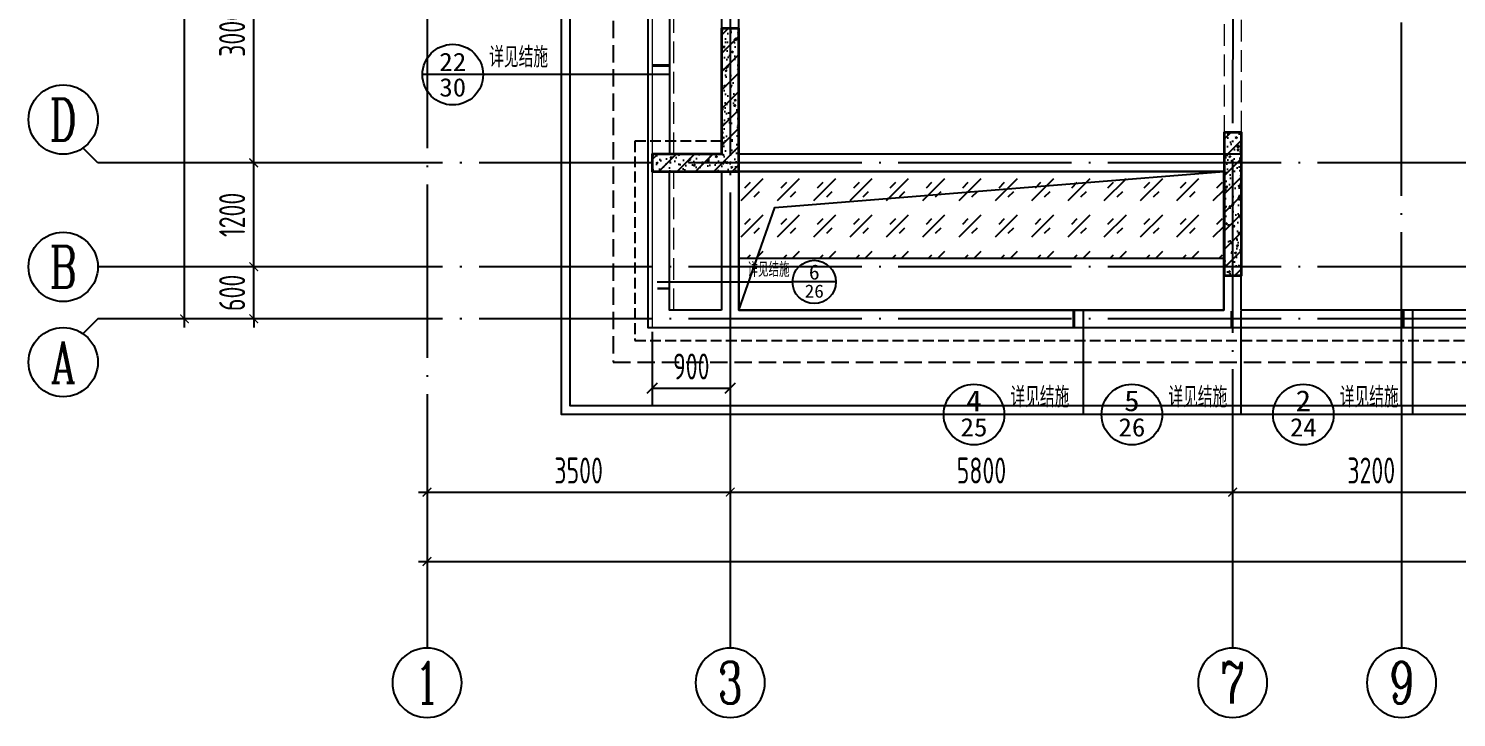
# Model space of a CAD drawing. Extents: x -1307975 to -76406, y -96289 to 379359.
# Drawn here: x -863881 to -847397, y -67786 to -59836 of the extents above; entities that cross this region are included whole.
import ezdxf
from ezdxf.enums import TextEntityAlignment as Align

# ---------------------------------------------------------------- set-up
doc = ezdxf.new("R2010")
doc.units = 0
doc.header["$LTSCALE"] = 1000
for name, pattern in [('#P_--_20B1_001_t3$0$DASH', [0.35, 0.25, -0.1]), ('__DASH', [0.35, 0.25, -0.1]), ('DASH', [0.35, 0.25, -0.1]), ('DOTE', [2.42, 2, -0.2, 0.02, -0.2])]:
    doc.linetypes.add(name, pattern=pattern)
doc.layers.get('0').update_dxf_attribs({"linetype": 'CONTINUOUS'})
doc.layers.get('DEFPOINTS').update_dxf_attribs({"linetype": 'CONTINUOUS'})
for name, color, linetype in [('A-AXIS', 1, 'CONTINUOUS'), ('A-DOTE', 10, 'DOTE'), ('AXIS_NUM', 7, 'CONTINUOUS'), ('DIM_IDEN', 67, 'CONTINUOUS'), ('PUB_TEXT', 2, 'CONTINUOUS'), ('ROOF', 183, 'CONTINUOUS'), ('S-B板填充', 251, 'CONTINUOUS'), ('S-B板边线', 2, 'CONTINUOUS'), ('S-D洞口', 4, 'CONTINUOUS'), ('S-L主梁线', 4, 'DASH'), ('S-Q墙填充', 252, 'CONTINUOUS'), ('S-Q墙实线', 6, 'CONTINUOUS'), ('S-Q墙标注', 3, 'CONTINUOUS'), ('S-Y一般标注', 3, 'CONTINUOUS'), ('看线', 251, 'CONTINUOUS')]:
    doc.layers.add(name, color=color, linetype=linetype)
doc.styles.add('_TCH_AXIS', font='COMPLEX', dxfattribs={"bigfont": 'GBCBIG'})
doc.styles.add('_TCH_LABEL', font='simhei.ttf')
doc.styles.add('TSSD_Axis', font='complex.shx', dxfattribs={"width": 0.7, "bigfont": 'hztxt.shx'})
doc.styles.add('TSSD_DIMENSION', font='Tssdeng.shx', dxfattribs={"width": 0.7, "bigfont": 'tssdchn.shx'})
doc.styles.add('TSSD_REIN', font='tssdeng.shx', dxfattribs={"width": 0.7, "height": 300, "bigfont": 'tssdchn.shx'})
doc.styles.add('结构文字', font='zstxt.shx', dxfattribs={"width": 0.7, "bigfont": 'zshz.shx'})
doc.dimstyles.new('STRUCK', dxfattribs={"dimtxt": 400, "dimasz": 121, "dimexe": 200, "dimexo": 150, "dimgap": 115, "dimtad": 1, "dimdec": 0, "dimdsep": 46, "dimtxsty": '结构文字', "dimblk": 'ARCHTICK', "dimcen": 400, "dimclrd": 3, "dimclre": 3, "dimclrt": 7, "dimadec": 0, "dimazin": 0, "dimtfac": 1, "dimtdec": 0, "dimtix": 1, "dimtmove": 2, "dimatfit": 3, "dimldrblk": '_DIMX', "dimfxl": 1, "dimtolj": 1, "dimtzin": 0, "dimarcsym": 0})
doc.dimstyles.new('TSSD_100_100', dxfattribs={"dimtxt": 300, "dimasz": 100, "dimexe": 100, "dimexo": 250, "dimgap": 100, "dimtad": 1, "dimdec": 0, "dimzin": 0, "dimdsep": 46, "dimtxsty": 'TSSD_DIMENSION', "dimblk": 'ARCHTICK', "dimcen": 0, "dimdle": 100, "dimclrt": 7, "dimadec": 0, "dimazin": 0, "dimtfac": 1, "dimtdec": 0, "dimtix": 1, "dimtmove": 2, "dimatfit": 3, "dimldrblk": 'ARCHTICK', "dimfxl": 1, "dimtolj": 1, "dimtzin": 0, "dimarcsym": 0})
pattern_1 = [(50, (79242.38, 113232.59), (215.17805, -18.82564), [22.5, -247.5]), (355, (79242.38, 113232.6), (-41.6254, 225.6576), [18, -198]), (100.4514, (79260.31, 113231.02), (173.5528, 206.83186), [19.12206, -210.3426]), (46.1842, (79242.38, 113292.6), (320.1723, -49.6557), [33.75, -371.25]), (96.6356, (79269.06, 113288.45), (280.3988, 292.2354), [28.683, -315.5139]), (351.1842, (79242.38, 113292.6), (280.3986, 292.2356), [27, -297]), (21, (79272.38, 113277.59), (179.0721, -120.78567), [22.5, -247.5]), (326, (79272.38, 113277.6), (72.9946, 217.545), [18, -198]), (71.4514, (79287.3, 113267.52), (252.0668, 96.75915), [19.12206, -210.3426]), (37.5, (79242.38, 113232.59), (3.64796, 99.86816), [0, -195.6, 0, -201, 0, -198.75]), (7.5, (79242.38, 113232.59), (78.92086, 118.32351), [0, -114.6, 0, -191.1, 0, -75.75]), (327.5, (79175.48, 113232.59), (160.14673, -6.76646), [0, -75, 0, -234, 0, -310.5]), (317.5, (79145.48, 113232.59), (174.95585, 30.0315), [0, -97.5, 0, -155.4, 0, -220.5]), (45, (79242.38, 113232.59), (-106.066, 106.066), [])]

# ---------------------------------------------------------------- blocks, each defined once
blk = doc.blocks.new('ts_axno')
at = {"color": 0, "linetype": 'ByBlock', "lineweight": -2}
blk.add_circle((0, 0), 0.5, dxfattribs=at)
at = {"color": 0, "linetype": 'ByBlock', "lineweight": -2, "style": 'TSSD_Axis', "width": 0.7}
blk.add_attdef('A', text='', height=0.6, dxfattribs=at).set_placement((0, 0), align=Align.MIDDLE_CENTER)
blk = doc.blocks.new('_ArchTick')
at = {"color": 0, "linetype": 'ByBlock', "const_width": 0.15}
blk.add_lwpolyline([(-0.5, -0.5), (0.5, 0.5)], dxfattribs=at)
blk = doc.blocks.new('*D287')
at = {"layer": 'DEFPOINTS', "color": 0, "transparency": 16777216}
for p in [(2600, 5200), (3600, 5200), (3600, 4600)]:
    blk.add_point(p, dxfattribs=at)
at = {"layer": 'S-Y一般标注', "color": 0, "lineweight": -2, "transparency": 16777216}
for p, q in [((2600, 5200), (2600, 5300)), ((3350, 5200), (2500, 5200)), ((2600, 4600), (2600, 5200)), ((3350, 4600), (2500, 4600)), ((2600, 4600), (2600, 4500))]:
    blk.add_line(p, q, dxfattribs=at)
at = {"layer": 'S-Y一般标注', "color": 0, "lineweight": -2, "transparency": 16777216, "xscale": 100, "yscale": 100, "zscale": 100}
for p, rotation in [((2600, 5200), 270), ((2600, 4600), 90)]:
    blk.add_blockref('_ArchTick', p, dxfattribs=dict(at, rotation=rotation))
at = {"layer": 'S-Y一般标注', "color": 7, "transparency": 16777216, "insert": (2350, 4900), "char_height": 300, "attachment_point": 5, "rotation": 90, "style": 'TSSD_DIMENSION'}
blk.add_mtext('\\A1;600', dxfattribs=at)
blk = doc.blocks.new('*D293')
at = {"layer": 'DEFPOINTS', "color": 0, "transparency": 16777216}
for p in [(1800, 17150), (3600, 17150), (3600, 4600)]:
    blk.add_point(p, dxfattribs=at)
at = {"layer": 'S-Y一般标注', "color": 0, "lineweight": -2, "transparency": 16777216}
for p, q in [((3350, 17150), (1700, 17150)), ((1800, 4500), (1800, 17250)), ((3350, 4600), (1700, 4600))]:
    blk.add_line(p, q, dxfattribs=at)
at = {"layer": 'S-Y一般标注', "color": 0, "lineweight": -2, "transparency": 16777216, "xscale": 100, "yscale": 100, "zscale": 100}
for p, rotation in [((1800, 17150), 90), ((1800, 4600), 270)]:
    blk.add_blockref('_ArchTick', p, dxfattribs=dict(at, rotation=rotation))
at = {"layer": 'S-Y一般标注', "color": 7, "transparency": 16777216, "insert": (1550, 10875), "char_height": 300, "attachment_point": 5, "rotation": 90, "style": 'TSSD_DIMENSION'}
blk.add_mtext('\\A1;12550', dxfattribs=at)
blk = doc.blocks.new('*D295')
at = {"layer": 'DEFPOINTS', "color": 0, "transparency": 16777216}
for p in [(2600, 6400), (3600, 6400), (3600, 5200)]:
    blk.add_point(p, dxfattribs=at)
at = {"layer": 'S-Y一般标注', "color": 0, "lineweight": -2, "transparency": 16777216}
for p, q in [((2600, 5100), (2600, 6500)), ((3350, 6400), (2500, 6400)), ((3350, 5200), (2500, 5200))]:
    blk.add_line(p, q, dxfattribs=at)
at = {"layer": 'S-Y一般标注', "color": 0, "lineweight": -2, "transparency": 16777216, "xscale": 100, "yscale": 100, "zscale": 100}
for p, rotation in [((2600, 6400), 90), ((2600, 5200), 270)]:
    blk.add_blockref('_ArchTick', p, dxfattribs=dict(at, rotation=rotation))
at = {"layer": 'S-Y一般标注', "color": 7, "transparency": 16777216, "insert": (2350, 5800), "char_height": 300, "attachment_point": 5, "rotation": 90, "style": 'TSSD_DIMENSION'}
blk.add_mtext('\\A1;1200', dxfattribs=at)
blk = doc.blocks.new('*D296')
at = {"layer": 'DEFPOINTS', "color": 0, "transparency": 16777216}
for p in [(2600, 9400), (3600, 9400), (3600, 6400)]:
    blk.add_point(p, dxfattribs=at)
at = {"layer": 'S-Y一般标注', "color": 0, "lineweight": -2, "transparency": 16777216}
for p, q in [((3350, 9400), (2500, 9400)), ((2600, 6300), (2600, 9500)), ((3350, 6400), (2500, 6400))]:
    blk.add_line(p, q, dxfattribs=at)
at = {"layer": 'S-Y一般标注', "color": 0, "lineweight": -2, "transparency": 16777216, "xscale": 100, "yscale": 100, "zscale": 100}
for p, rotation in [((2600, 9400), 90), ((2600, 6400), 270)]:
    blk.add_blockref('_ArchTick', p, dxfattribs=dict(at, rotation=rotation))
at = {"layer": 'S-Y一般标注', "color": 7, "transparency": 16777216, "insert": (2350, 7900), "char_height": 300, "attachment_point": 5, "rotation": 90, "style": 'TSSD_DIMENSION'}
blk.add_mtext('\\A1;3000', dxfattribs=at)
blk = doc.blocks.new('*D301')
at = {"layer": 'DEFPOINTS', "color": 0, "transparency": 16777216}
for p in [(8100, 3600), (13900, 3600), (13900, 2600)]:
    blk.add_point(p, dxfattribs=at)
at = {"layer": 'S-Y一般标注', "color": 0, "lineweight": -2, "transparency": 16777216}
for p, q in [((8100, 3350), (8100, 2500)), ((13900, 3350), (13900, 2500)), ((8000, 2600), (14000, 2600))]:
    blk.add_line(p, q, dxfattribs=at)
at = {"layer": 'S-Y一般标注', "color": 0, "lineweight": -2, "transparency": 16777216, "xscale": 100, "yscale": 100, "zscale": 100, "rotation": 180}
blk.add_blockref('_ArchTick', (8100, 2600), dxfattribs=at)
at = {"layer": 'S-Y一般标注', "color": 0, "lineweight": -2, "transparency": 16777216, "xscale": 100, "yscale": 100, "zscale": 100}
blk.add_blockref('_ArchTick', (13900, 2600), dxfattribs=at)
at = {"layer": 'S-Y一般标注', "color": 7, "transparency": 16777216, "insert": (11000, 2850), "char_height": 300, "attachment_point": 5, "style": 'TSSD_DIMENSION'}
blk.add_mtext('\\A1;5800', dxfattribs=at)
blk = doc.blocks.new('*D309')
at = {"layer": 'DEFPOINTS', "color": 0, "transparency": 16777216}
for p in [(4600, 3600), (54600, 3600), (54600, 1800)]:
    blk.add_point(p, dxfattribs=at)
at = {"layer": 'S-Y一般标注', "color": 0, "lineweight": -2, "transparency": 16777216}
for p, q in [((4600, 3350), (4600, 1700)), ((54600, 3350), (54600, 1700)), ((4500, 1800), (54700, 1800))]:
    blk.add_line(p, q, dxfattribs=at)
at = {"layer": 'S-Y一般标注', "color": 0, "lineweight": -2, "transparency": 16777216, "xscale": 100, "yscale": 100, "zscale": 100, "rotation": 180}
blk.add_blockref('_ArchTick', (4600, 1800), dxfattribs=at)
at = {"layer": 'S-Y一般标注', "color": 0, "lineweight": -2, "transparency": 16777216, "xscale": 100, "yscale": 100, "zscale": 100}
blk.add_blockref('_ArchTick', (54600, 1800), dxfattribs=at)
at = {"layer": 'S-Y一般标注', "color": 7, "transparency": 16777216, "insert": (29600, 2050), "char_height": 300, "attachment_point": 5, "style": 'TSSD_DIMENSION'}
blk.add_mtext('\\A1;50000', dxfattribs=at)
blk = doc.blocks.new('*D310')
at = {"layer": 'DEFPOINTS', "color": 0, "transparency": 16777216}
for p in [(13900, 3600), (17100, 3600), (17100, 2600)]:
    blk.add_point(p, dxfattribs=at)
at = {"layer": 'S-Y一般标注', "color": 0, "lineweight": -2, "transparency": 16777216}
for p, q in [((13900, 3350), (13900, 2500)), ((17100, 3350), (17100, 2500)), ((13800, 2600), (17200, 2600))]:
    blk.add_line(p, q, dxfattribs=at)
at = {"layer": 'S-Y一般标注', "color": 0, "lineweight": -2, "transparency": 16777216, "xscale": 100, "yscale": 100, "zscale": 100, "rotation": 180}
blk.add_blockref('_ArchTick', (13900, 2600), dxfattribs=at)
at = {"layer": 'S-Y一般标注', "color": 0, "lineweight": -2, "transparency": 16777216, "xscale": 100, "yscale": 100, "zscale": 100}
blk.add_blockref('_ArchTick', (17100, 2600), dxfattribs=at)
at = {"layer": 'S-Y一般标注', "color": 7, "transparency": 16777216, "insert": (15500, 2850), "char_height": 300, "attachment_point": 5, "style": 'TSSD_DIMENSION'}
blk.add_mtext('\\A1;3200', dxfattribs=at)
blk = doc.blocks.new('*D311')
at = {"layer": 'DEFPOINTS', "color": 0, "transparency": 16777216}
for p in [(4600, 3600), (8100, 3600), (8100, 2600)]:
    blk.add_point(p, dxfattribs=at)
at = {"layer": 'S-Y一般标注', "color": 0, "lineweight": -2, "transparency": 16777216}
for p, q in [((4600, 3350), (4600, 2500)), ((8100, 3350), (8100, 2500)), ((4500, 2600), (8200, 2600))]:
    blk.add_line(p, q, dxfattribs=at)
at = {"layer": 'S-Y一般标注', "color": 0, "lineweight": -2, "transparency": 16777216, "xscale": 100, "yscale": 100, "zscale": 100, "rotation": 180}
blk.add_blockref('_ArchTick', (4600, 2600), dxfattribs=at)
at = {"layer": 'S-Y一般标注', "color": 0, "lineweight": -2, "transparency": 16777216, "xscale": 100, "yscale": 100, "zscale": 100}
blk.add_blockref('_ArchTick', (8100, 2600), dxfattribs=at)
at = {"layer": 'S-Y一般标注', "color": 7, "transparency": 16777216, "insert": (6350, 2850), "char_height": 300, "attachment_point": 5, "style": 'TSSD_DIMENSION'}
blk.add_mtext('\\A1;3500', dxfattribs=at)
blk = doc.blocks.new('20210731.05472099')
at = {"layer": 'ROOF', "ltscale": 0.8}
for points in [[(8850, 12100), (8850, 13550), (13050, 13550), (13050, 12100), (12250, 12100), (12250, 9500), (14250, 9500), (14250, 10100), (18650, 10100), (18650, 7300), (20500, 7300), (20500, 3000), (14050, 3000), (14050, 1200), (7850, 1200), (7850, 3000), (2050, 3000), (2050, 7300), (3250, 7300), (3250, 10100), (4850, 10100), (4850, 7300), (9600, 7300)], [(1850, 8500), (0, 8500), (0, 4000), (0, 4000), (0, 0), (21900, 0), (21900, 1200), (23450, 1200)], [(3050, 8400), (100, 8400), (100, 100), (21800, 100), (21800, 1300), (23450, 1300)], [(1850, 7500), (1000, 7500), (1000, 1000), (1850, 1000)], [(1250, 5800), (1250, 3000), (1850, 3000)], [(1850, 5800), (1850, 3000)], [(1850, 1000), (20900, 1000), (20900, 3000), (21200, 3000)], [(1850, 1200), (1250, 1200), (1250, 2800), (1850, 2800)], [(1850, 2800), (1850, 1200)]]:
    blk.add_lwpolyline(points, dxfattribs=at)
at = {"layer": 'ROOF', "linetype": '__DASH', "ltscale": 0.8}
blk.add_lwpolyline([(3050, 7900), (600, 7900), (600, 600), (21300, 600), (21300, 1800), (23450, 1800)], dxfattribs=at)
at = {"layer": 'ROOF', "ltscale": 0.8}
blk.add_lwpolyline([(7650, 1200), (2050, 1200), (2050, 2800), (7650, 2800)], close=True, dxfattribs=at)
at = {"layer": '看线', "color": 202, "linetype": '#P_--_20B1_001_t3$0$DASH', "ltscale": 0.5}
blk.add_lwpolyline([(1850, 3150), (850, 3150), (850, 850), (21050, 850), (21050, 2050), (23450, 2050)], dxfattribs=at)
blk = doc.blocks.new('20210807.15294921')
at = {"layer": 'S-Q墙填充'}
h = blk.add_hatch(dxfattribs=at)
h.set_pattern_fill('ARMORED', color=252, scale=30, style=0)
h.set_pattern_definition(pattern_1)
h.paths.add_polyline_path([(61716, 58840), (60916, 58840), (60916, 58640), (61916, 58640), (61916, 60290), (61716, 60290)])
h = blk.add_hatch(dxfattribs=at)
h.set_pattern_fill('ARMORED', color=252, scale=30, style=0)
h.set_pattern_definition(pattern_1)
edge = h.paths.add_edge_path()
edge.add_line((67516, 58740), (67516, 57440))
edge.add_line((67516, 57440), (67716, 57440))
edge.add_line((67716, 57440), (67716, 58740))
edge.add_line((67716, 58740), (67716, 59090))
edge.add_line((67716, 59090), (67516, 59090))
edge.add_line((67516, 59090), (67516, 58740))
at = {"layer": 'S-L主梁线', "linetype": 'ByBlock', "lineweight": 18}
for p, q in [((60916, 63340), (60916, 58840)), ((60916, 58640), (60916, 56840)), ((60916, 56840), (61816, 56840)), ((61816, 56840), (67616, 56840)), ((67616, 56840), (70816, 56840))]:
    blk.add_line(p, q, dxfattribs=at)
at = {"layer": 'S-L主梁线', "linetype": '__DASH', "lineweight": 18}
for p, q in [((61166, 58840), (61166, 63140)), ((61716, 62490), (61716, 60290)), ((67516, 61740), (67516, 59090)), ((67716, 59090), (67716, 61640)), ((67516, 58840), (61916, 58840)), ((61166, 57040), (61166, 58640)), ((61716, 58640), (61716, 57040)), ((61916, 57040), (61916, 58640)), ((61916, 58640), (67516, 58640)), ((67516, 57440), (67516, 57040)), ((67716, 57040), (67716, 57440)), ((61716, 57040), (61166, 57040)), ((67516, 57040), (61916, 57040)), ((70716, 57040), (67716, 57040))]:
    blk.add_line(p, q, dxfattribs=at)
at = {"layer": 'S-Q墙实线', "lineweight": 35}
blk.add_lwpolyline([(61716, 58840), (60916, 58840), (60916, 58640), (61916, 58640), (61916, 60290), (61716, 60290)], close=True, dxfattribs=at)
for points in [[(67716, 58740), (67716, 59090), (67516, 59090), (67516, 58740)], [(67516, 58740), (67516, 57440), (67716, 57440), (67716, 58740)]]:
    blk.add_lwpolyline(points, dxfattribs=at)
blk = doc.blocks.new('*D1071')
at = {"layer": 'DEFPOINTS', "color": 0, "transparency": 16777216}
for p in [(-856681, -63186), (-855781, -63186), (-855781, -63986)]:
    blk.add_point(p, dxfattribs=at)
at = {"layer": 'S-Q墙标注', "color": 3, "lineweight": -2, "transparency": 16777216}
for p, q in [((-856681, -63336), (-856681, -64186)), ((-855781, -63336), (-855781, -64186)), ((-856681, -63986), (-855781, -63986))]:
    blk.add_line(p, q, dxfattribs=at)
at = {"layer": 'S-Q墙标注', "color": 3, "lineweight": -2, "transparency": 16777216, "xscale": 121, "yscale": 121, "zscale": 121, "rotation": 180}
blk.add_blockref('_ArchTick', (-856681, -63986), dxfattribs=at)
at = {"layer": 'S-Q墙标注', "color": 3, "lineweight": -2, "transparency": 16777216, "xscale": 121, "yscale": 121, "zscale": 121}
blk.add_blockref('_ArchTick', (-855781, -63986), dxfattribs=at)
at = {"layer": 'S-Q墙标注', "color": 7, "transparency": 16777216, "insert": (-856231, -63736), "char_height": 300, "attachment_point": 5, "style": 'TSSD_REIN'}
blk.add_mtext('\\A1;900', dxfattribs=at)
blk = doc.blocks.new('_DIMX')
blk.add_line((-150, 0), (150, 0))
at = {"const_width": 50}
blk.add_lwpolyline([(-70, -70), (70, 70)], dxfattribs=at)
blk = doc.blocks.new('20210811.10013268')
at = {"layer": 'DIM_IDEN'}
for p, q in [((700, 5323), (0, 5323)), ((1677, 5323), (700, 5323)), ((2853, 5323), (1677, 5323)), ((2710, 2930), (3157, 2930)), ((3157, 2930), (4273, 2930)), ((4773, 2930), (4273, 2930)), ((7626, 2605), (7626, 1400)), ((9449, 2595), (9449, 1400)), ((11428, 2605), (11428, 1400)), ((6717, 1400), (6017, 1400)), ((7626, 1400), (6717, 1400)), ((8540, 1400), (7840, 1400)), ((9449, 1400), (8540, 1400)), ((10519, 1400), (9819, 1400)), ((11428, 1400), (10519, 1400))]:
    blk.add_line(p, q, dxfattribs=at)
for points, const_width in [([(2853, 5428), (2653, 5428)], 35), ([(2710, 2855), (2853, 2855)], 25), ([(7521, 2605), (7521, 2405)], 35), ([(9344, 2595), (9344, 2395)], 35), ([(11323, 2605), (11323, 2405)], 35)]:
    blk.add_lwpolyline(points, dxfattribs=dict(at, const_width=const_width))
for centre, radius in [((350, 5323), 350), ((4523, 2930), 250), ((6367, 1400), 350), ((8190, 1400), 350), ((10169, 1400), 350)]:
    blk.add_circle(centre, radius, dxfattribs=at)
at = {"layer": 'PUB_TEXT', "style": '_TCH_AXIS'}
for height, p in [(236.3, (770, 5406)), (168.8, (3752, 2989)), (236.3, (6787, 1483)), (236.3, (8610, 1483)), (236.3, (10589, 1483))]:
    blk.add_text('详见结施', height=height, dxfattribs=at).set_placement(p)
at = {"layer": 'PUB_TEXT', "style": '_TCH_LABEL'}
for s, height, width, p, p2 in [('22', 211.6, 1.022989, (194, 5364), (506, 5364)), ('30', 212.7, 1.00565, (196, 5070), (504, 5070)), ('6', 173, 1.011364, (4461, 2958), (4586, 2958)), ('26', 151.4, 1.017143, (4413, 2749), (4634, 2749)), ('4', 241, 1.034884, (6277, 1439), (6457, 1439)), ('5', 241, 1.028902, (8100, 1439), (8279, 1439)), ('2', 241, 1.022989, (10080, 1439), (10258, 1439)), ('25', 211.6, 1.022989, (6211, 1148), (6523, 1148)), ('26', 212, 1.017143, (8035, 1147), (8345, 1147)), ('24', 212.3, 1.011364, (10015, 1147), (10323, 1147))]:
    blk.add_text(s, height=height, dxfattribs=dict(at, width=width)).set_placement(p, p2, align=Align.FIT)
blk = doc.blocks.new('20210726.16395156')
at = {"layer": 'A-AXIS'}
for p, q in [((800, 6400), (628.4, 6571.7)), ((3600, 6400), (800, 6400)), ((3600, 5200), (800, 5200)), ((800, 4600), (628.4, 4428.4)), ((3600, 4600), (800, 4600)), ((4600, 3600), (4600, 800)), ((8100, 3600), (8100, 800)), ((13900, 3600), (13900, 800)), ((15850, 3600), (15850, 800))]:
    blk.add_line(p, q, dxfattribs=at)
at = {"layer": 'A-DOTE'}
for p, q in [((4600, 18249.9), (4600, 3600)), ((13900.2, 13700), (13900, 3600)), ((15850, 3600), (15850, 11500)), ((8100, 10900), (8100, 3600)), ((55600, 6400), (3600, 6400)), ((55600, 5200), (3600, 5200)), ((55600, 4600), (3600, 4600))]:
    blk.add_line(p, q, dxfattribs=at)
at = {"layer": 'A-AXIS'}
ref = blk.add_blockref('ts_axno', (400, 6900), dxfattribs=dict(at, xscale=800, yscale=800, zscale=800, rotation=180))
ref.add_attrib('C', 'D', dxfattribs={"layer": 'AXIS_NUM', "height": 480, "style": 'TSSD_Axis', "width": 0.7}).set_placement((400, 6900), align=Align.MIDDLE_CENTER)
ref = blk.add_blockref('ts_axno', (400, 5200), dxfattribs=dict(at, xscale=800, yscale=800, zscale=800))
ref.add_attrib('A', 'B', dxfattribs={"layer": 'AXIS_NUM', "height": 480, "style": 'TSSD_Axis', "width": 0.7}).set_placement((400, 5200), align=Align.MIDDLE_CENTER)
ref = blk.add_blockref('ts_axno', (400, 4100), dxfattribs=dict(at, xscale=800, yscale=800, zscale=800))
ref.add_attrib('F', 'A', dxfattribs={"layer": 'AXIS_NUM', "height": 480, "style": 'TSSD_Axis', "width": 0.7}).set_placement((400, 4100), align=Align.MIDDLE_CENTER)
ref = blk.add_blockref('ts_axno', (4600, 400), dxfattribs=dict(at, xscale=-800, yscale=800, zscale=800, rotation=180))
ref.add_attrib('1', '1', dxfattribs={"layer": 'AXIS_NUM', "height": 480, "style": 'TSSD_Axis', "width": 0.7}).set_placement((4600, 400), align=Align.MIDDLE_CENTER)
ref = blk.add_blockref('ts_axno', (8100, 400), dxfattribs=dict(at, xscale=-800, yscale=800, zscale=800, rotation=180))
ref.add_attrib('2', '3', dxfattribs={"layer": 'AXIS_NUM', "height": 480, "style": 'TSSD_Axis', "width": 0.7}).set_placement((8100, 400), align=Align.MIDDLE_CENTER)
ref = blk.add_blockref('ts_axno', (13900, 400), dxfattribs=dict(at, xscale=-800, yscale=800, zscale=800, rotation=180))
ref.add_attrib('5', '7', dxfattribs={"layer": 'AXIS_NUM', "height": 480, "style": 'TSSD_Axis', "width": 0.7}).set_placement((13900, 400), align=Align.MIDDLE_CENTER)
ref = blk.add_blockref('ts_axno', (15850, 400), dxfattribs=dict(at, xscale=-800, yscale=800, zscale=800, rotation=180))
ref.add_attrib('5', '9', dxfattribs={"layer": 'AXIS_NUM', "height": 480, "style": 'TSSD_Axis', "width": 0.7}).set_placement((15850, 400), align=Align.MIDDLE_CENTER)
at = {"layer": 'S-Y一般标注'}
for base, p1, p2, picture, middle in [((1800, 17150), (3600, 4600), (3600, 17150), '*D293', (1550, 10875)), ((2600, 9400), (3600, 6400), (3600, 9400), '*D296', (2350, 7900)), ((2600, 6400), (3600, 5200), (3600, 6400), '*D295', (2350, 5800)), ((2600, 5200), (3600, 4600), (3600, 5200), '*D287', (2350, 4900))]:
    dim = blk.add_linear_dim(base=base, p1=p1, p2=p2, angle=90, dimstyle='TSSD_100_100', dxfattribs=at)
    dim.commit()
    dim.dimension.update_dxf_attribs({"geometry": picture, "text_midpoint": middle})
for base, p1, p2, picture, middle in [((54600, 1800), (4600, 3600), (54600, 3600), '*D309', (29600, 2050)), ((8100, 2600), (4600, 3600), (8100, 3600), '*D311', (6350, 2850)), ((13900, 2600), (8100, 3600), (13900, 3600), '*D301', (11000, 2850)), ((17100, 2600), (13900, 3600), (17100, 3600), '*D310', (15500, 2850))]:
    dim = blk.add_linear_dim(base=base, p1=p1, p2=p2, dimstyle='TSSD_100_100', dxfattribs=at)
    dim.commit()
    dim.dimension.update_dxf_attribs({"geometry": picture, "text_midpoint": middle})

msp = doc.modelspace()

# ---------------------------------------------------------------- hatches: boundary and pattern name
at = {"layer": 'S-B板填充'}
h = msp.add_hatch(dxfattribs=at)
h.set_pattern_fill('GLASS', color=252, scale=30, style=0)
h.set_pattern_definition([(45, (-684660.45, -28293.83), (3e-14, 419.1008), [360, -232.698]), (45, (-684511.96, -28251.4), (3e-14, 419.1008), [90, -502.698]), (45, (-684618.03, -28145.34), (3e-14, 419.1008), [90, -502.698])])
h.paths.add_polyline_path([(-855680.8, -61485.98), (-850080.75, -61485.98), (-850080.75, -62486.1), (-855680.8, -62486.1)])

# ---------------------------------------------------------------- linework, layer by layer
at = {"layer": 'S-B板边线'}
msp.add_lwpolyline([(-855680.8, -62486.1), (-850080.8, -62486.1)], dxfattribs=at)
at = {"layer": 'S-D洞口', "color": 5}
msp.add_lwpolyline([(-855680.8, -63085.82), (-850080.78, -63085.82), (-850080.78, -61485.98), (-855680.8, -61485.98), (-855680.8, -63085.82), (-855266.02, -61900.76), (-850080.78, -61485.98)], dxfattribs=at)

# ---------------------------------------------------------------- block references
at = {"layer": 'A-DOTE'}
msp.add_blockref('20210726.16395156', (-863880.81, -67786.03), dxfattribs=at)
at = {"layer": 'PUB_TEXT'}
msp.add_blockref('20210811.10013268', (-859333.85, -65690.61), dxfattribs=at)
at = {"layer": 'ROOF'}
msp.add_blockref('20210731.05472099', (-857730.81, -64285.98), dxfattribs=at)
at = {"layer": 'S-Q墙填充'}
msp.add_blockref('20210807.15294921', (-917596.45, -120125.53), dxfattribs=at)

# ---------------------------------------------------------------- dimensions: what is measured, and where the dimension line sits
at = {"layer": 'S-Q墙标注'}
dim = msp.add_linear_dim(base=(-855780.81, -63985.98), p1=(-856680.81, -63185.98), p2=(-855780.81, -63185.98), dimstyle='STRUCK', override={"dimtxt": 300, "dimgap": 100, "dimtxsty": 'TSSD_REIN'}, dxfattribs=at)
dim.commit()
dim.dimension.update_dxf_attribs({"geometry": '*D1071', "text_midpoint": (-856230.81, -63735.98)})

doc.saveas('drawing.dxf')
